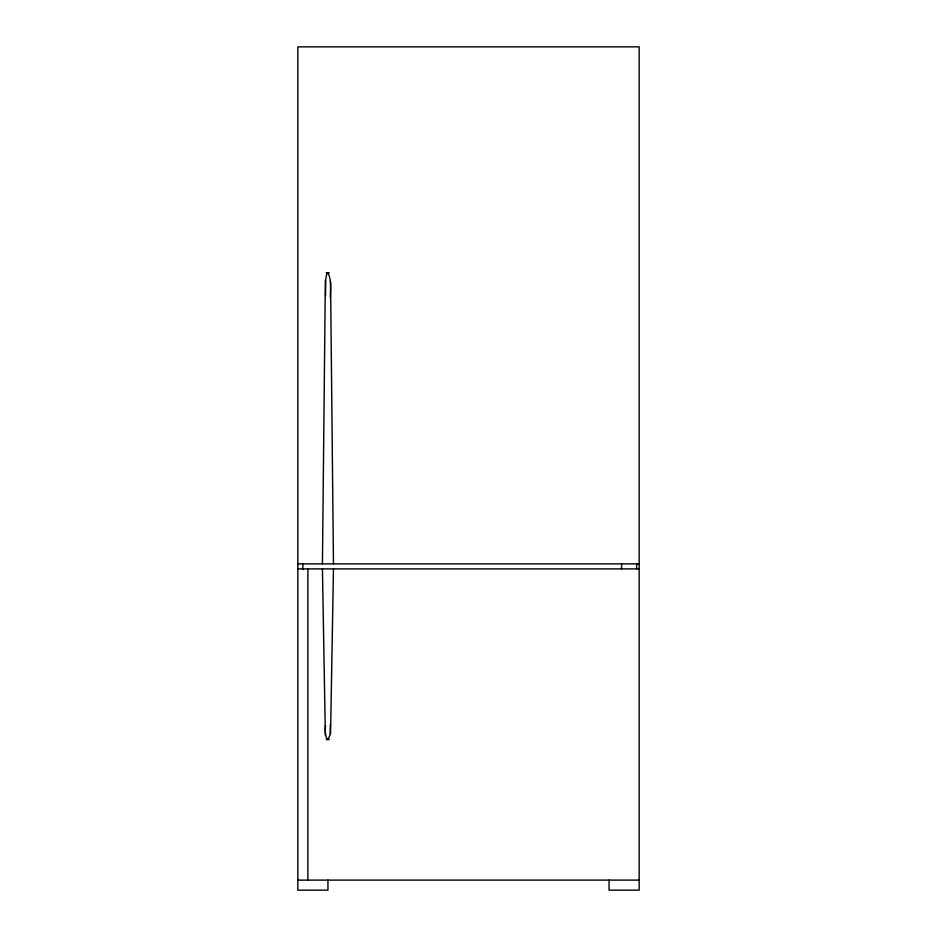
<?xml version="1.0" encoding="UTF-8"?>
<svg xmlns="http://www.w3.org/2000/svg" width="937" height="937" viewBox="0 0 937 937"><rect width="100%" height="100%" fill="white"/><g stroke="black" fill="none" stroke-linecap="round" stroke-linejoin="round"><path stroke-width="1.41" d="M322.433 563.875L325.362 280.011M330.562 733.94L333.467 568.888M330.351 297.568C330.386 289.416 331.745 280.163 327.95 272.737L326.685 274.272L325.713 279.46L325.572 295.823M326.17 272.737L329.203 272.737M297.837 563.875L639.163 563.875M297.837 568.888L639.163 568.888M326.17 739.562L329.203 739.562M297.837 880.112L639.163 880.112M330.351 724.5L330.199 734.561L327.95 739.562L326.146 737.302L325.42 733.261A36.18 36.121 -90 0 1 325.561 725.554M322.433 568.888L325.362 735.346M330.55 281.463L333.467 563.875M636.656 563.875L636.656 568.888M621.594 563.875L621.594 568.888M609.05 880.112L609.05 890.15L639.163 890.15L639.163 46.85L297.837 46.85L297.837 890.15L327.95 890.15L327.95 880.112M307.875 568.888L307.875 880.112M302.85 563.641L302.85 569.485"/></g></svg>
